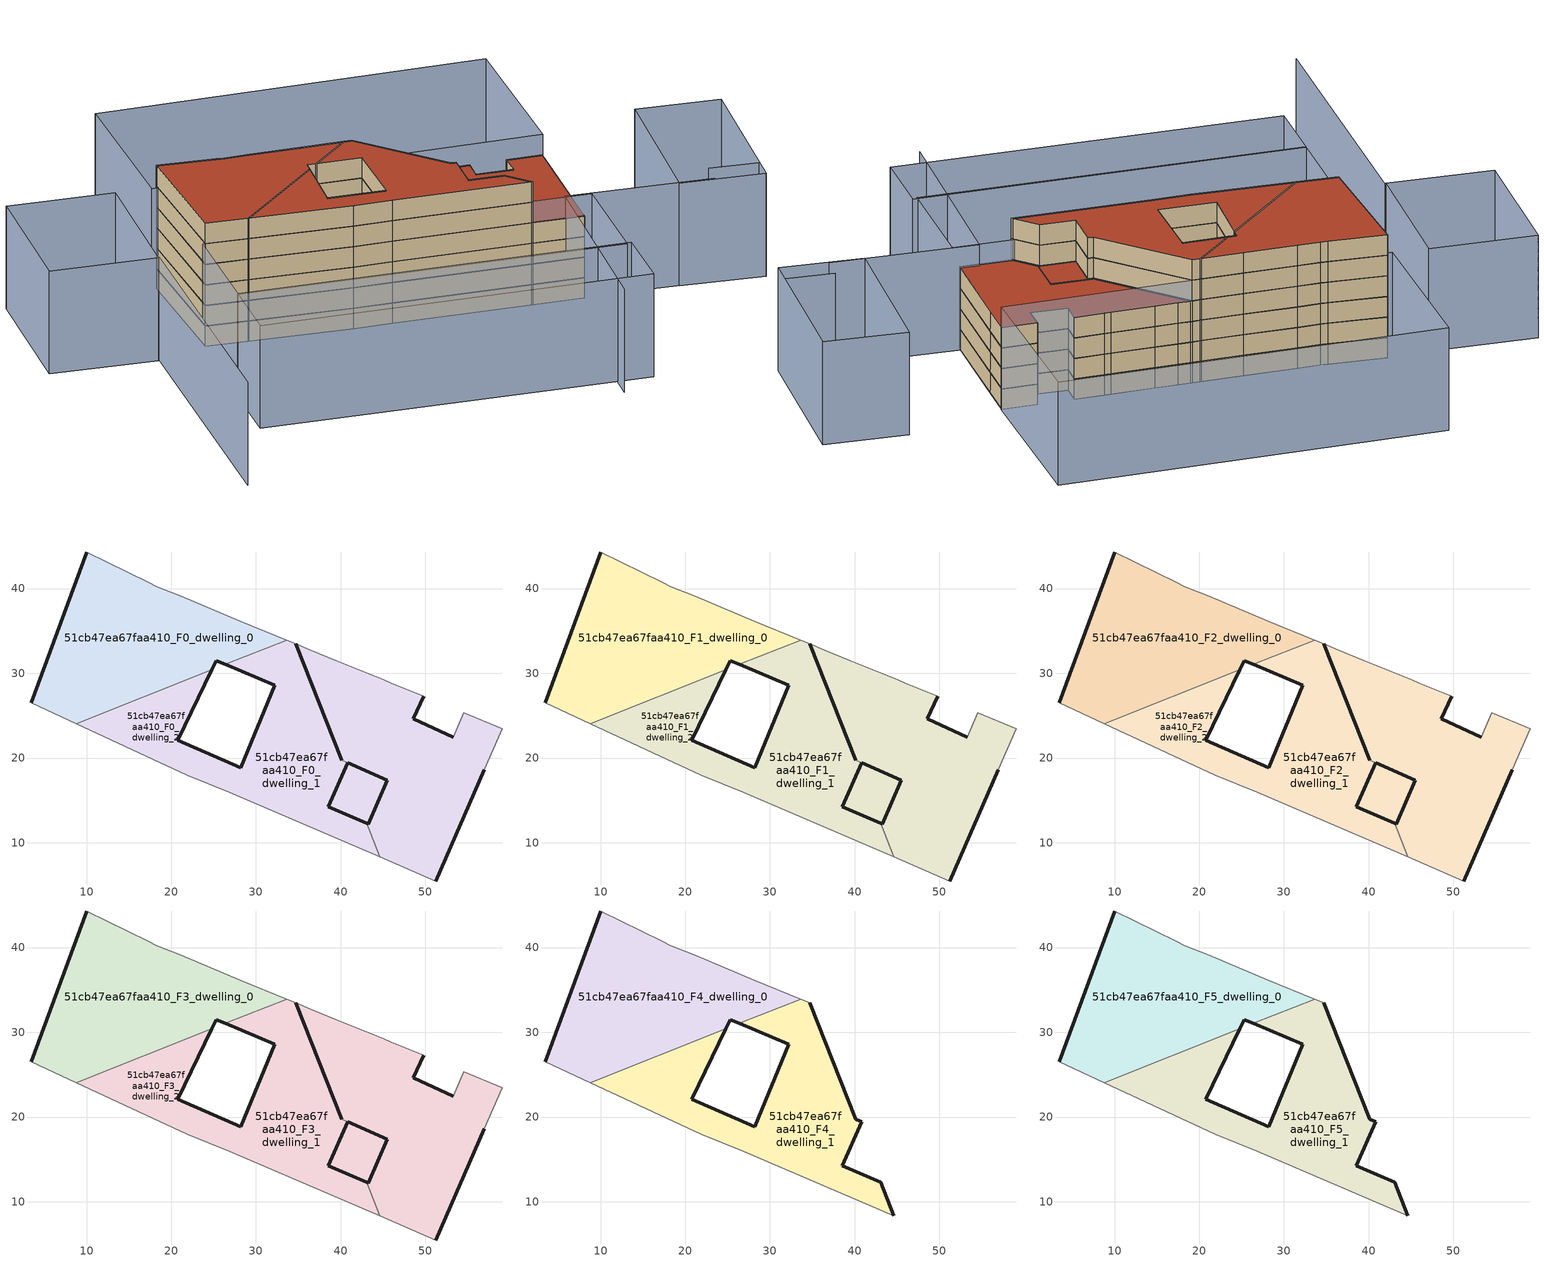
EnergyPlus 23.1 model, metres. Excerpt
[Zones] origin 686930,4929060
51cb47ea67faa410_F0_dwelling_0
 floor ground (EU_floor_Construction): 33.63,33.9 28.13,36.15 21.16,39.1 18.27,40.23 17.27,40.73 10.04,44.32 3.47,26.53 8.76,24.08 24.76,30.39 25.29,31.51 26.4,31.04 z0
 wall outside (EU_wall_Construction): 26.4,31.04 25.29,31.51 24.76,30.39 / 3.47,26.53 10.04,44.32 z0:3
 wall adiabatic (EU_wall_Construction): 10.04,44.32 17.27,40.73 18.27,40.23 21.16,39.1 28.13,36.15 33.63,33.9 / 8.76,24.08 3.47,26.53 z0:3
 wall to 51cb47ea67faa410_F0_dwelling_1 (EU_wall_Construction): 33.63,33.9 26.4,31.04 / 24.76,30.39 8.76,24.08 z0:3
51cb47ea67faa410_F0_dwelling_1
 floor ground (EU_floor_Construction): 44.62,8.32 43.05,12.3 38.53,14.28 40.81,19.45 40.11,19.75 40.1,19.76 34.69,33.46 33.63,33.9 26.4,31.04 32.23,28.58 28.2,18.85 20.79,22.1 24.76,30.39 8.76,24.08 21.9,17.99 26.83,15.98 z0; 40.11,19.75 34.69,33.46 40.1,19.76 z0; 51.21,5.49 56.95,18.63 59.07,23.46 54.5,25.36 53.31,22.48 48.59,24.62 49.78,27.29 45.96,28.85 45.06,29.22 39.5,31.49 36.44,32.75 34.69,33.46 40.11,19.75 40.81,19.45 45.52,17.4 43.27,12.21 43.05,12.3 44.62,8.32 z0; 43.27,12.21 45.52,17.4 40.81,19.45 38.53,14.28 43.05,12.3 z0
 wall outside (EU_wall_Construction): 24.76,30.39 20.79,22.1 28.2,18.85 32.23,28.58 26.4,31.04 / 34.69,33.46 40.11,19.75 / 40.81,19.45 38.53,14.28 43.05,12.3 z0:3
 wall adiabatic (EU_wall_Construction): 44.62,8.32 26.83,15.98 21.9,17.99 8.76,24.08 / 33.63,33.9 34.69,33.46 z0:3
 wall to 51cb47ea67faa410_F0_dwelling_2 (EU_wall_Construction): 43.05,12.3 44.62,8.32 / 40.11,19.75 40.81,19.45 z0:3
51cb47ea67faa410_F0_dwelling_2
 floor ground (EU_floor_Construction): 44.62,8.32 43.05,12.3 38.53,14.28 40.81,19.45 40.11,19.75 40.1,19.76 34.69,33.46 33.63,33.9 26.4,31.04 32.23,28.58 28.2,18.85 20.79,22.1 24.76,30.39 8.76,24.08 21.9,17.99 26.83,15.98 z0; 40.11,19.75 34.69,33.46 40.1,19.76 z0; 51.21,5.49 56.95,18.63 59.07,23.46 54.5,25.36 53.31,22.48 48.59,24.62 49.78,27.29 45.96,28.85 45.06,29.22 39.5,31.49 36.44,32.75 34.69,33.46 40.11,19.75 40.81,19.45 45.52,17.4 43.27,12.21 43.05,12.3 44.62,8.32 z0; 43.27,12.21 45.52,17.4 40.81,19.45 38.53,14.28 43.05,12.3 z0
 wall outside (EU_wall_Construction): 49.78,27.29 48.59,24.62 53.31,22.48 / 56.95,18.63 51.21,5.49 / 43.05,12.3 43.27,12.21 45.52,17.4 40.81,19.45 / 40.11,19.75 40.1,19.76 34.69,33.46 z0:3
 wall adiabatic (EU_wall_Construction): 53.31,22.48 54.5,25.36 59.07,23.46 56.95,18.63 / 51.21,5.49 44.62,8.32 / 34.69,33.46 36.44,32.75 39.5,31.49 45.06,29.22 45.96,28.85 49.78,27.29 z0:3
51cb47ea67faa410_F1_dwelling_0
 floor to 51cb47ea67faa410_F0_dwelling_0 (EU_floor_Construction): 33.63,33.9 28.13,36.15 21.16,39.1 18.27,40.23 17.27,40.73 10.04,44.32 3.47,26.53 8.76,24.08 24.76,30.39 25.29,31.51 26.4,31.04 z3
 wall outside (EU_wall_Construction): 26.4,31.04 25.29,31.51 24.76,30.39 / 3.47,26.53 10.04,44.32 z3:6
 wall adiabatic (EU_wall_Construction): 10.04,44.32 17.27,40.73 18.27,40.23 21.16,39.1 28.13,36.15 33.63,33.9 / 8.76,24.08 3.47,26.53 z3:6
 wall to 51cb47ea67faa410_F1_dwelling_1 (EU_wall_Construction): 33.63,33.9 26.4,31.04 / 24.76,30.39 8.76,24.08 z3:6
51cb47ea67faa410_F1_dwelling_1
 floor outside (EU_floor_Construction): 43.27,12.21 45.52,17.4 40.81,19.45 38.53,14.28 43.05,12.3 z3; 44.62,8.32 43.05,12.3 38.53,14.28 40.81,19.45 40.11,19.75 40.1,19.76 34.69,33.46 33.63,33.9 26.4,31.04 32.23,28.58 28.2,18.85 20.79,22.1 24.76,30.39 8.76,24.08 21.9,17.99 26.83,15.98 z3; 51.21,5.49 56.95,18.63 59.07,23.46 54.5,25.36 53.31,22.48 48.59,24.62 49.78,27.29 45.96,28.85 45.06,29.22 39.5,31.49 36.44,32.75 34.69,33.46 40.11,19.75 40.81,19.45 45.52,17.4 43.27,12.21 43.05,12.3 44.62,8.32 z3; 40.11,19.75 34.69,33.46 40.1,19.76 z3
 wall outside (EU_wall_Construction): 24.76,30.39 20.79,22.1 28.2,18.85 32.23,28.58 26.4,31.04 / 34.69,33.46 40.11,19.75 / 40.81,19.45 38.53,14.28 43.05,12.3 z3:6
 wall adiabatic (EU_wall_Construction): 44.62,8.32 26.83,15.98 21.9,17.99 8.76,24.08 / 33.63,33.9 34.69,33.46 z3:6
 wall to 51cb47ea67faa410_F1_dwelling_2 (EU_wall_Construction): 43.05,12.3 44.62,8.32 / 40.11,19.75 40.81,19.45 z3:6
51cb47ea67faa410_F1_dwelling_2
 floor to 51cb47ea67faa410_F0_dwelling_2 (EU_floor_Construction): 44.62,8.32 43.05,12.3 38.53,14.28 40.81,19.45 40.11,19.75 40.1,19.76 34.69,33.46 33.63,33.9 26.4,31.04 32.23,28.58 28.2,18.85 20.79,22.1 24.76,30.39 8.76,24.08 21.9,17.99 26.83,15.98 z3; 40.11,19.75 34.69,33.46 40.1,19.76 z3; 51.21,5.49 56.95,18.63 59.07,23.46 54.5,25.36 53.31,22.48 48.59,24.62 49.78,27.29 45.96,28.85 45.06,29.22 39.5,31.49 36.44,32.75 34.69,33.46 40.11,19.75 40.81,19.45 45.52,17.4 43.27,12.21 43.05,12.3 44.62,8.32 z3; 43.27,12.21 45.52,17.4 40.81,19.45 38.53,14.28 43.05,12.3 z3
 wall outside (EU_wall_Construction): 49.78,27.29 48.59,24.62 53.31,22.48 / 56.95,18.63 51.21,5.49 / 43.05,12.3 43.27,12.21 45.52,17.4 40.81,19.45 / 40.11,19.75 40.1,19.76 34.69,33.46 z3:6
 wall adiabatic (EU_wall_Construction): 53.31,22.48 54.5,25.36 59.07,23.46 56.95,18.63 / 51.21,5.49 44.62,8.32 / 34.69,33.46 36.44,32.75 39.5,31.49 45.06,29.22 45.96,28.85 49.78,27.29 z3:6
51cb47ea67faa410_F2_dwelling_0
 floor to 51cb47ea67faa410_F1_dwelling_0 (EU_floor_Construction): 33.63,33.9 28.13,36.15 21.16,39.1 18.27,40.23 17.27,40.73 10.04,44.32 3.47,26.53 8.76,24.08 24.76,30.39 25.29,31.51 26.4,31.04 z6
 wall outside (EU_wall_Construction): 26.4,31.04 25.29,31.51 24.76,30.39 / 3.47,26.53 10.04,44.32 z6:9
 wall adiabatic (EU_wall_Construction): 10.04,44.32 17.27,40.73 18.27,40.23 21.16,39.1 28.13,36.15 33.63,33.9 / 8.76,24.08 3.47,26.53 z6:9
 wall to 51cb47ea67faa410_F2_dwelling_1 (EU_wall_Construction): 33.63,33.9 26.4,31.04 / 24.76,30.39 8.76,24.08 z6:9
51cb47ea67faa410_F2_dwelling_1
 floor outside (EU_floor_Construction): 43.27,12.21 45.52,17.4 40.81,19.45 38.53,14.28 43.05,12.3 z6; 44.62,8.32 43.05,12.3 38.53,14.28 40.81,19.45 40.11,19.75 40.1,19.76 34.69,33.46 33.63,33.9 26.4,31.04 32.23,28.58 28.2,18.85 20.79,22.1 24.76,30.39 8.76,24.08 21.9,17.99 26.83,15.98 z6; 51.21,5.49 56.95,18.63 59.07,23.46 54.5,25.36 53.31,22.48 48.59,24.62 49.78,27.29 45.96,28.85 45.06,29.22 39.5,31.49 36.44,32.75 34.69,33.46 40.11,19.75 40.81,19.45 45.52,17.4 43.27,12.21 43.05,12.3 44.62,8.32 z6; 40.11,19.75 34.69,33.46 40.1,19.76 z6
 wall outside (EU_wall_Construction): 24.76,30.39 20.79,22.1 28.2,18.85 32.23,28.58 26.4,31.04 / 34.69,33.46 40.11,19.75 / 40.81,19.45 38.53,14.28 43.05,12.3 z6:9
 wall adiabatic (EU_wall_Construction): 44.62,8.32 26.83,15.98 21.9,17.99 8.76,24.08 / 33.63,33.9 34.69,33.46 z6:9
 wall to 51cb47ea67faa410_F2_dwelling_2 (EU_wall_Construction): 43.05,12.3 44.62,8.32 / 40.11,19.75 40.81,19.45 z6:9
51cb47ea67faa410_F2_dwelling_2
 floor to 51cb47ea67faa410_F1_dwelling_2 (EU_floor_Construction): 44.62,8.32 43.05,12.3 38.53,14.28 40.81,19.45 40.11,19.75 40.1,19.76 34.69,33.46 33.63,33.9 26.4,31.04 32.23,28.58 28.2,18.85 20.79,22.1 24.76,30.39 8.76,24.08 21.9,17.99 26.83,15.98 z6; 40.11,19.75 34.69,33.46 40.1,19.76 z6; 51.21,5.49 56.95,18.63 59.07,23.46 54.5,25.36 53.31,22.48 48.59,24.62 49.78,27.29 45.96,28.85 45.06,29.22 39.5,31.49 36.44,32.75 34.69,33.46 40.11,19.75 40.81,19.45 45.52,17.4 43.27,12.21 43.05,12.3 44.62,8.32 z6; 43.27,12.21 45.52,17.4 40.81,19.45 38.53,14.28 43.05,12.3 z6
 wall outside (EU_wall_Construction): 49.78,27.29 48.59,24.62 53.31,22.48 / 56.95,18.63 51.21,5.49 / 43.05,12.3 43.27,12.21 45.52,17.4 40.81,19.45 / 40.11,19.75 40.1,19.76 34.69,33.46 z6:9
 wall adiabatic (EU_wall_Construction): 53.31,22.48 54.5,25.36 59.07,23.46 56.95,18.63 / 51.21,5.49 44.62,8.32 / 34.69,33.46 36.44,32.75 39.5,31.49 45.06,29.22 45.96,28.85 49.78,27.29 z6:9
51cb47ea67faa410_F3_dwelling_0
 floor to 51cb47ea67faa410_F2_dwelling_0 (EU_floor_Construction): 33.63,33.9 28.13,36.15 21.16,39.1 18.27,40.23 17.27,40.73 10.04,44.32 3.47,26.53 8.76,24.08 24.76,30.39 25.29,31.51 26.4,31.04 z9
 wall outside (EU_wall_Construction): 26.4,31.04 25.29,31.51 24.76,30.39 / 3.47,26.53 10.04,44.32 z9:12
 wall adiabatic (EU_wall_Construction): 10.04,44.32 17.27,40.73 18.27,40.23 21.16,39.1 28.13,36.15 33.63,33.9 / 8.76,24.08 3.47,26.53 z9:12
 wall to 51cb47ea67faa410_F3_dwelling_1 (EU_wall_Construction): 33.63,33.9 26.4,31.04 / 24.76,30.39 8.76,24.08 z9:12
51cb47ea67faa410_F3_dwelling_1
 floor outside (EU_floor_Construction): 43.27,12.21 45.52,17.4 40.81,19.45 38.53,14.28 43.05,12.3 z9; 44.62,8.32 43.05,12.3 38.53,14.28 40.81,19.45 40.11,19.75 40.1,19.76 34.69,33.46 33.63,33.9 26.4,31.04 32.23,28.58 28.2,18.85 20.79,22.1 24.76,30.39 8.76,24.08 21.9,17.99 26.83,15.98 z9; 51.21,5.49 56.95,18.63 59.07,23.46 54.5,25.36 53.31,22.48 48.59,24.62 49.78,27.29 45.96,28.85 45.06,29.22 39.5,31.49 36.44,32.75 34.69,33.46 40.11,19.75 40.81,19.45 45.52,17.4 43.27,12.21 43.05,12.3 44.62,8.32 z9; 40.11,19.75 34.69,33.46 40.1,19.76 z9
 wall outside (EU_wall_Construction): 24.76,30.39 20.79,22.1 28.2,18.85 32.23,28.58 26.4,31.04 / 34.69,33.46 40.11,19.75 / 40.81,19.45 38.53,14.28 43.05,12.3 z9:12
 wall adiabatic (EU_wall_Construction): 44.62,8.32 26.83,15.98 21.9,17.99 8.76,24.08 / 33.63,33.9 34.69,33.46 z9:12
 wall to 51cb47ea67faa410_F3_dwelling_2 (EU_wall_Construction): 43.05,12.3 44.62,8.32 / 40.11,19.75 40.81,19.45 z9:12
 roof outside (EU_floor_Construction): 54.5,25.36 59.07,23.46 56.95,18.63 51.21,5.49 44.62,8.32 43.05,12.3 43.27,12.21 45.52,17.4 40.81,19.45 40.11,19.75 34.69,33.46 36.44,32.75 39.5,31.49 45.06,29.22 45.96,28.85 49.78,27.29 48.59,24.62 53.31,22.48 z12; 45.52,17.4 43.27,12.21 43.05,12.3 38.53,14.28 40.81,19.45 z12
51cb47ea67faa410_F3_dwelling_2
 floor to 51cb47ea67faa410_F2_dwelling_2 (EU_floor_Construction): 44.62,8.32 43.05,12.3 38.53,14.28 40.81,19.45 40.11,19.75 40.1,19.76 34.69,33.46 33.63,33.9 26.4,31.04 32.23,28.58 28.2,18.85 20.79,22.1 24.76,30.39 8.76,24.08 21.9,17.99 26.83,15.98 z9; 40.11,19.75 34.69,33.46 40.1,19.76 z9; 51.21,5.49 56.95,18.63 59.07,23.46 54.5,25.36 53.31,22.48 48.59,24.62 49.78,27.29 45.96,28.85 45.06,29.22 39.5,31.49 36.44,32.75 34.69,33.46 40.11,19.75 40.81,19.45 45.52,17.4 43.27,12.21 43.05,12.3 44.62,8.32 z9; 43.27,12.21 45.52,17.4 40.81,19.45 38.53,14.28 43.05,12.3 z9
 wall outside (EU_wall_Construction): 49.78,27.29 48.59,24.62 53.31,22.48 / 56.95,18.63 51.21,5.49 / 43.05,12.3 43.27,12.21 45.52,17.4 40.81,19.45 / 40.11,19.75 40.1,19.76 34.69,33.46 z9:12
 wall adiabatic (EU_wall_Construction): 53.31,22.48 54.5,25.36 59.07,23.46 56.95,18.63 / 51.21,5.49 44.62,8.32 / 34.69,33.46 36.44,32.75 39.5,31.49 45.06,29.22 45.96,28.85 49.78,27.29 z9:12
 roof outside (EU_roof_Construction): 34.69,33.46 40.11,19.75 40.1,19.76 z12; 54.5,25.36 59.07,23.46 56.95,18.63 51.21,5.49 44.62,8.32 43.05,12.3 43.27,12.21 45.52,17.4 40.81,19.45 40.11,19.75 34.69,33.46 36.44,32.75 39.5,31.49 45.06,29.22 45.96,28.85 49.78,27.29 48.59,24.62 53.31,22.48 z12; 34.69,33.46 40.1,19.76 40.11,19.75 40.81,19.45 38.53,14.28 43.05,12.3 44.62,8.32 26.83,15.98 21.9,17.99 8.76,24.08 24.76,30.39 20.79,22.1 28.2,18.85 32.23,28.58 26.4,31.04 33.63,33.9 z12; 45.52,17.4 43.27,12.21 43.05,12.3 38.53,14.28 40.81,19.45 z12
51cb47ea67faa410_F4_dwelling_0
 floor to 51cb47ea67faa410_F3_dwelling_0 (EU_floor_Construction): 33.63,33.9 28.13,36.15 21.16,39.1 18.27,40.23 17.27,40.73 10.04,44.32 3.47,26.53 8.76,24.08 24.76,30.39 25.29,31.51 26.4,31.04 z12
 wall outside (EU_wall_Construction): 26.4,31.04 25.29,31.51 24.76,30.39 / 3.47,26.53 10.04,44.32 z12:15
 wall adiabatic (EU_wall_Construction): 10.04,44.32 17.27,40.73 18.27,40.23 21.16,39.1 28.13,36.15 33.63,33.9 / 8.76,24.08 3.47,26.53 z12:15
 wall to 51cb47ea67faa410_F4_dwelling_1 (EU_wall_Construction): 33.63,33.9 26.4,31.04 / 24.76,30.39 8.76,24.08 z12:15
51cb47ea67faa410_F4_dwelling_1
 floor to 51cb47ea67faa410_F3_dwelling_1 (EU_floor_Construction): 44.62,8.32 43.05,12.3 38.53,14.28 40.81,19.45 40.11,19.75 40.1,19.76 34.69,33.46 33.63,33.9 26.4,31.04 32.23,28.58 28.2,18.85 20.79,22.1 24.76,30.39 8.76,24.08 21.9,17.99 26.83,15.98 z12; 40.11,19.75 34.69,33.46 40.1,19.76 z12
 wall outside (EU_wall_Construction): 24.76,30.39 20.79,22.1 28.2,18.85 32.23,28.58 26.4,31.04 / 34.69,33.46 40.11,19.75 40.81,19.45 38.53,14.28 43.05,12.3 44.62,8.32 z12:15
 wall adiabatic (EU_wall_Construction): 44.62,8.32 26.83,15.98 21.9,17.99 8.76,24.08 / 33.63,33.9 34.69,33.46 z12:15
51cb47ea67faa410_F5_dwelling_0
 floor to 51cb47ea67faa410_F4_dwelling_0 (EU_floor_Construction): 33.63,33.9 28.13,36.15 21.16,39.1 18.27,40.23 17.27,40.73 10.04,44.32 3.47,26.53 8.76,24.08 24.76,30.39 25.29,31.51 26.4,31.04 z15
 wall outside (EU_wall_Construction): 26.4,31.04 25.29,31.51 24.76,30.39 / 3.47,26.53 10.04,44.32 z15:18
 wall adiabatic (EU_wall_Construction): 10.04,44.32 17.27,40.73 18.27,40.23 21.16,39.1 28.13,36.15 33.63,33.9 / 8.76,24.08 3.47,26.53 z15:18
 wall to 51cb47ea67faa410_F5_dwelling_1 (EU_wall_Construction): 33.63,33.9 26.4,31.04 / 24.76,30.39 8.76,24.08 z15:18
 roof outside (EU_roof_Construction): 28.13,36.15 33.63,33.9 26.4,31.04 25.29,31.51 24.76,30.39 8.76,24.08 3.47,26.53 10.04,44.32 17.27,40.73 18.27,40.23 21.16,39.1 z18
51cb47ea67faa410_F5_dwelling_1
 floor to 51cb47ea67faa410_F4_dwelling_1 (EU_floor_Construction): 44.62,8.32 43.05,12.3 38.53,14.28 40.81,19.45 40.11,19.75 34.69,33.46 33.63,33.9 26.4,31.04 32.23,28.58 28.2,18.85 20.79,22.1 24.76,30.39 8.76,24.08 21.9,17.99 26.83,15.98 z15
 wall outside (EU_wall_Construction): 24.76,30.39 20.79,22.1 28.2,18.85 32.23,28.58 26.4,31.04 / 34.69,33.46 40.11,19.75 40.81,19.45 38.53,14.28 43.05,12.3 44.62,8.32 z15:18
 wall adiabatic (EU_wall_Construction): 44.62,8.32 26.83,15.98 21.9,17.99 8.76,24.08 / 33.63,33.9 34.69,33.46 z15:18
 roof outside (EU_roof_Construction): 34.69,33.46 40.11,19.75 40.81,19.45 38.53,14.28 43.05,12.3 44.62,8.32 26.83,15.98 21.9,17.99 8.76,24.08 24.76,30.39 20.79,22.1 28.2,18.85 32.23,28.58 26.4,31.04 33.63,33.9 z18
shading: 69.11,1.34 75.18,-1.69 / 36.6,-19.79 49,7.04 / 49,7.04 67.65,-1.58 / -3.82,27.31 -19.71,-9.42 / -3.2,12.11 46.63,-9.34 / 46.63,-9.34 42.6,-18.7 / 42.6,-18.7 -7.22,2.75 / -7.22,2.75 -3.2,12.11 / 45.91,-9.39 -3.26,11.96 / -3.26,11.96 3.13,26.68 / 3.13,26.68 52.3,5.33 / 52.3,5.33 45.91,-9.39 / 63.19,0.35 73.37,21.42 / 73.37,21.42 83.99,16.29 / 83.99,16.29 73.8,-4.78 / 73.8,-4.78 63.19,0.35 / -17.63,33.49 -9.07,52.38 / -9.07,52.38 4.57,46.19 / 4.57,46.19 -4,27.31 / -4,27.31 -17.63,33.49 / 18.24,66.42 68.35,45.85 / 68.35,45.85 59.14,23.42 / 59.14,23.42 9.03,43.98 / 9.03,43.98 18.24,66.42 z0:15
[Building]
EU S2 Campaign: North Axis=0; Terrain=City; Solar Distribution=FullExterior
[Site:Location]
Bologna: Latitude=44.5; Longitude=11.25; Time Zone=1; Elevation=37
[SizingPeriod:WeatherFileDays]
AnnualSizingPeriod: Begin Month=1; Begin Day of Month=1; End Month=12; End Day of Month=31; Day of Week for Start Day=Monday; Use Weather File Daylight Saving Period=No; Use Weather File Rain and Snow Indicators=No
[MATERIAL]
EU_InternalMass_Material: Roughness=MediumRough; Thickness=0.1; Conductivity=1; Density=1800; Specific Heat=900; Thermal Absorptance=0.9; Solar Absorptance=0.7; Visible Absorptance=0.7
[MATERIAL:NOMASS] Roughness=MediumRough; Thermal Absorptance=0.9; Solar Absorptance=0.7; Visible Absorptance=0.7
Name | Thermal Resistance
EU_wall_NoMass | 0.905828
EU_roof_NoMass | 0.37593
EU_floor_NoMass | 0.67114
[CONSTRUCTION]
EU_wall_Construction: EU_wall_NoMass
EU_roof_Construction: EU_roof_NoMass
EU_floor_Construction: EU_floor_NoMass
EU_InternalMass_Construction: EU_InternalMass_Material
[ZONE] Type=1; Multiplier=1; Ceiling Height=autocalculate; Floor Area=autocalculate; Part of Total Floor Area=Yes
Name | Volume
51cb47ea67faa410_F0_dwelling_0 | 883.96
51cb47ea67faa410_F1_dwelling_0; 51cb47ea67faa410_F2_dwelling_0; 51cb47ea67faa410_F3_dwelling_0; 51cb47ea67faa410_F4_dwelling_0; 51cb47ea67faa410_F5_dwelling_0 | 883.959
51cb47ea67faa410_F0_dwelling_1; 51cb47ea67faa410_F1_dwelling_1; 51cb47ea67faa410_F2_dwelling_1; 51cb47ea67faa410_F3_dwelling_1; 51cb47ea67faa410_F0_dwelling_2; 51cb47ea67faa410_F1_dwelling_2; 51cb47ea67faa410_F2_dwelling_2; 51cb47ea67faa410_F3_dwelling_2 | 1855.4
51cb47ea67faa410_F4_dwelling_1; 51cb47ea67faa410_F5_dwelling_1 | 884.862
[INTERNALMASS] Construction=EU_InternalMass_Construction
Name | Zone or ZoneList | Surface Area
51cb47ea67faa410_F0_dwelling_0_EU_InternalMass | 51cb47ea67faa410_F0_dwelling_0 | 294.653
51cb47ea67faa410_F0_dwelling_1_EU_InternalMass | 51cb47ea67faa410_F0_dwelling_1 | 294.956
51cb47ea67faa410_F0_dwelling_2_EU_InternalMass | 51cb47ea67faa410_F0_dwelling_2 | 294.369
51cb47ea67faa410_F1_dwelling_0_EU_InternalMass | 51cb47ea67faa410_F1_dwelling_0 | 294.653
51cb47ea67faa410_F1_dwelling_1_EU_InternalMass | 51cb47ea67faa410_F1_dwelling_1 | 294.956
51cb47ea67faa410_F1_dwelling_2_EU_InternalMass | 51cb47ea67faa410_F1_dwelling_2 | 294.369
51cb47ea67faa410_F2_dwelling_0_EU_InternalMass | 51cb47ea67faa410_F2_dwelling_0 | 294.653
51cb47ea67faa410_F2_dwelling_1_EU_InternalMass | 51cb47ea67faa410_F2_dwelling_1 | 294.956
51cb47ea67faa410_F2_dwelling_2_EU_InternalMass | 51cb47ea67faa410_F2_dwelling_2 | 294.369
51cb47ea67faa410_F3_dwelling_0_EU_InternalMass | 51cb47ea67faa410_F3_dwelling_0 | 294.653
51cb47ea67faa410_F3_dwelling_1_EU_InternalMass | 51cb47ea67faa410_F3_dwelling_1 | 294.956
51cb47ea67faa410_F3_dwelling_2_EU_InternalMass | 51cb47ea67faa410_F3_dwelling_2 | 294.369
51cb47ea67faa410_F4_dwelling_0_EU_InternalMass | 51cb47ea67faa410_F4_dwelling_0 | 442.004
51cb47ea67faa410_F4_dwelling_1_EU_InternalMass | 51cb47ea67faa410_F4_dwelling_1 | 441.975
51cb47ea67faa410_F5_dwelling_0_EU_InternalMass | 51cb47ea67faa410_F5_dwelling_0 | 442.004
51cb47ea67faa410_F5_dwelling_1_EU_InternalMass | 51cb47ea67faa410_F5_dwelling_1 | 441.975
[OTHEREQUIPMENT] Fuel Type=Electricity; Design Level Calculation Method=Watts/Area; Power per Zone Floor Area=1; Fraction Latent=0; Fraction Radiant=0; Fraction Lost=0; Carbon Dioxide Generation Rate=0; EndUse Subcategory=EU_Step8_InternalGains
Name | Zone or ZoneList or Space or SpaceList | Schedule
EU_Step8_InternalGain_51cb47ea67faa410_F0_dwelling_0_f000 | 51cb47ea67faa410_F0_dwelling_0 | EU_Step8_GainSchedule_51cb47ea67faa410_F0_dwelling_0_f000
EU_Step8_InternalGain_51cb47ea67faa410_F0_dwelling_1_f000 | 51cb47ea67faa410_F0_dwelling_1 | EU_Step8_GainSchedule_51cb47ea67faa410_F0_dwelling_1_f000
EU_Step8_InternalGain_51cb47ea67faa410_F0_dwelling_2_f000 | 51cb47ea67faa410_F0_dwelling_2 | EU_Step8_GainSchedule_51cb47ea67faa410_F0_dwelling_2_f000
EU_Step8_InternalGain_51cb47ea67faa410_F1_dwelling_0_f000 | 51cb47ea67faa410_F1_dwelling_0 | EU_Step8_GainSchedule_51cb47ea67faa410_F1_dwelling_0_f000
EU_Step8_InternalGain_51cb47ea67faa410_F1_dwelling_1_f000 | 51cb47ea67faa410_F1_dwelling_1 | EU_Step8_GainSchedule_51cb47ea67faa410_F1_dwelling_1_f000
EU_Step8_InternalGain_51cb47ea67faa410_F1_dwelling_2_f000 | 51cb47ea67faa410_F1_dwelling_2 | EU_Step8_GainSchedule_51cb47ea67faa410_F1_dwelling_2_f000
EU_Step8_InternalGain_51cb47ea67faa410_F2_dwelling_0_f000 | 51cb47ea67faa410_F2_dwelling_0 | EU_Step8_GainSchedule_51cb47ea67faa410_F2_dwelling_0_f000
EU_Step8_InternalGain_51cb47ea67faa410_F2_dwelling_1_f000 | 51cb47ea67faa410_F2_dwelling_1 | EU_Step8_GainSchedule_51cb47ea67faa410_F2_dwelling_1_f000
EU_Step8_InternalGain_51cb47ea67faa410_F2_dwelling_2_f000 | 51cb47ea67faa410_F2_dwelling_2 | EU_Step8_GainSchedule_51cb47ea67faa410_F2_dwelling_2_f000
EU_Step8_InternalGain_51cb47ea67faa410_F3_dwelling_0_f000 | 51cb47ea67faa410_F3_dwelling_0 | EU_Step8_GainSchedule_51cb47ea67faa410_F3_dwelling_0_f000
EU_Step8_InternalGain_51cb47ea67faa410_F3_dwelling_1_f000 | 51cb47ea67faa410_F3_dwelling_1 | EU_Step8_GainSchedule_51cb47ea67faa410_F3_dwelling_1_f000
EU_Step8_InternalGain_51cb47ea67faa410_F3_dwelling_2_f000 | 51cb47ea67faa410_F3_dwelling_2 | EU_Step8_GainSchedule_51cb47ea67faa410_F3_dwelling_2_f000
EU_Step8_InternalGain_51cb47ea67faa410_F4_dwelling_0_f000 | 51cb47ea67faa410_F4_dwelling_0 | EU_Step8_GainSchedule_51cb47ea67faa410_F4_dwelling_0_f000
EU_Step8_InternalGain_51cb47ea67faa410_F4_dwelling_1_f000 | 51cb47ea67faa410_F4_dwelling_1 | EU_Step8_GainSchedule_51cb47ea67faa410_F4_dwelling_1_f000
EU_Step8_InternalGain_51cb47ea67faa410_F5_dwelling_0_f000 | 51cb47ea67faa410_F5_dwelling_0 | EU_Step8_GainSchedule_51cb47ea67faa410_F5_dwelling_0_f000
EU_Step8_InternalGain_51cb47ea67faa410_F5_dwelling_1_f000 | 51cb47ea67faa410_F5_dwelling_1 | EU_Step8_GainSchedule_51cb47ea67faa410_F5_dwelling_1_f000
[ZONEVENTILATION:DESIGNFLOWRATE] Schedule=EU_AlwaysOn; Design Flow Rate Calculation Method=AirChanges/Hour; Air Changes per Hour=0.73129; Ventilation Type=Natural; Fan Pressure Rise=0; Fan Total Efficiency=1; Constant Term Coefficient=1; Temperature Term Coefficient=0; Velocity Term Coefficient=0; Velocity Squared Term Coefficient=0; Minimum Indoor Temperature=-100; Maximum Indoor Temperature=100; Delta Temperature=-100; Minimum Outdoor Temperature=-100; Maximum Outdoor Temperature=100; Maximum Wind Speed=40
Name | Zone or ZoneList or Space or SpaceList
EU_ConstantAir_51cb47ea67faa410_F0_dwelling_0 | 51cb47ea67faa410_F0_dwelling_0
EU_ConstantAir_51cb47ea67faa410_F0_dwelling_1 | 51cb47ea67faa410_F0_dwelling_1
EU_ConstantAir_51cb47ea67faa410_F0_dwelling_2 | 51cb47ea67faa410_F0_dwelling_2
EU_ConstantAir_51cb47ea67faa410_F1_dwelling_0 | 51cb47ea67faa410_F1_dwelling_0
EU_ConstantAir_51cb47ea67faa410_F1_dwelling_1 | 51cb47ea67faa410_F1_dwelling_1
EU_ConstantAir_51cb47ea67faa410_F1_dwelling_2 | 51cb47ea67faa410_F1_dwelling_2
EU_ConstantAir_51cb47ea67faa410_F2_dwelling_0 | 51cb47ea67faa410_F2_dwelling_0
EU_ConstantAir_51cb47ea67faa410_F2_dwelling_1 | 51cb47ea67faa410_F2_dwelling_1
EU_ConstantAir_51cb47ea67faa410_F2_dwelling_2 | 51cb47ea67faa410_F2_dwelling_2
EU_ConstantAir_51cb47ea67faa410_F3_dwelling_0 | 51cb47ea67faa410_F3_dwelling_0
EU_ConstantAir_51cb47ea67faa410_F3_dwelling_1 | 51cb47ea67faa410_F3_dwelling_1
EU_ConstantAir_51cb47ea67faa410_F3_dwelling_2 | 51cb47ea67faa410_F3_dwelling_2
EU_ConstantAir_51cb47ea67faa410_F4_dwelling_0 | 51cb47ea67faa410_F4_dwelling_0
EU_ConstantAir_51cb47ea67faa410_F4_dwelling_1 | 51cb47ea67faa410_F4_dwelling_1
EU_ConstantAir_51cb47ea67faa410_F5_dwelling_0 | 51cb47ea67faa410_F5_dwelling_0
EU_ConstantAir_51cb47ea67faa410_F5_dwelling_1 | 51cb47ea67faa410_F5_dwelling_1
[SIZING:ZONE] Zone Cooling Design Supply Air Temperature Input Method=SupplyAirTemperature; Zone Cooling Design Supply Air Temperature=13; Zone Heating Design Supply Air Temperature Input Method=SupplyAirTemperature; Zone Heating Design Supply Air Temperature=50; Zone Cooling Design Supply Air Humidity Ratio=0.008; Zone Heating Design Supply Air Humidity Ratio=0.008; Cooling Design Air Flow Method=DesignDay; Cooling Design Air Flow Rate=0; Cooling Minimum Air Flow per Zone Floor Area=0.000762; Cooling Minimum Air Flow=0; Cooling Minimum Air Flow Fraction=0.2; Heating Design Air Flow Method=DesignDay; Heating Design Air Flow Rate=0; Heating Maximum Air Flow per Zone Floor Area=0.002032; Heating Maximum Air Flow=0.141576; Heating Maximum Air Flow Fraction=0.3; Account for Dedicated Outdoor Air System=No; Dedicated Outdoor Air System Control Strategy=NeutralSupplyAir; Dedicated Outdoor Air Low Setpoint Temperature for Design=autosize; Dedicated Outdoor Air High Setpoint Temperature for Design=autosize; Zone Load Sizing Method=Sensible Load Only No Latent Load; Zone Latent Cooling Design Supply Air Humidity Ratio Input Method=HumidityRatioDifference; Zone Cooling Design Supply Air Humidity Ratio Difference=0.005; Zone Latent Heating Design Supply Air Humidity Ratio Input Method=HumidityRatioDifference; Zone Humidification Design Supply Air Humidity Ratio Difference=0.005
51cb47ea67faa410_F0_dwelling_0; 51cb47ea67faa410_F0_dwelling_1; 51cb47ea67faa410_F0_dwelling_2; 51cb47ea67faa410_F1_dwelling_0; 51cb47ea67faa410_F1_dwelling_1; 51cb47ea67faa410_F1_dwelling_2; 51cb47ea67faa410_F2_dwelling_0; 51cb47ea67faa410_F2_dwelling_1; 51cb47ea67faa410_F2_dwelling_2; 51cb47ea67faa410_F3_dwelling_0; 51cb47ea67faa410_F3_dwelling_1; 51cb47ea67faa410_F3_dwelling_2; 51cb47ea67faa410_F4_dwelling_0; 51cb47ea67faa410_F4_dwelling_1; 51cb47ea67faa410_F5_dwelling_0; 51cb47ea67faa410_F5_dwelling_1
[ThermostatSetpoint:DualSetpoint] Heating Setpoint Temperature Schedule=HVACTemplate-Always 20; Cooling Setpoint Temperature Schedule=HVACTemplate-Always 50
EU_HeatOnly_51cb47ea67faa410_F0_dwelling_0 Dual SP Control; EU_HeatOnly_51cb47ea67faa410_F0_dwelling_1 Dual SP Control; EU_HeatOnly_51cb47ea67faa410_F0_dwelling_2 Dual SP Control; EU_HeatOnly_51cb47ea67faa410_F1_dwelling_0 Dual SP Control; EU_HeatOnly_51cb47ea67faa410_F1_dwelling_1 Dual SP Control; EU_HeatOnly_51cb47ea67faa410_F1_dwelling_2 Dual SP Control; EU_HeatOnly_51cb47ea67faa410_F2_dwelling_0 Dual SP Control; EU_HeatOnly_51cb47ea67faa410_F2_dwelling_1 Dual SP Control; EU_HeatOnly_51cb47ea67faa410_F2_dwelling_2 Dual SP Control; EU_HeatOnly_51cb47ea67faa410_F3_dwelling_0 Dual SP Control; EU_HeatOnly_51cb47ea67faa410_F3_dwelling_1 Dual SP Control; EU_HeatOnly_51cb47ea67faa410_F3_dwelling_2 Dual SP Control; EU_HeatOnly_51cb47ea67faa410_F4_dwelling_0 Dual SP Control; EU_HeatOnly_51cb47ea67faa410_F4_dwelling_1 Dual SP Control; EU_HeatOnly_51cb47ea67faa410_F5_dwelling_0 Dual SP Control; EU_HeatOnly_51cb47ea67faa410_F5_dwelling_1 Dual SP Control
[ZoneControl:Thermostat] Control Type Schedule=HVACTemplate-Always 4
Name | Zone or ZoneList | Control
51cb47ea67faa410_F0_dwelling_0 Thermostat | 51cb47ea67faa410_F0_dwelling_0 | EU_HeatOnly_51cb47ea67faa410_F0_dwelling_0 Dual SP Control
51cb47ea67faa410_F0_dwelling_1 Thermostat | 51cb47ea67faa410_F0_dwelling_1 | EU_HeatOnly_51cb47ea67faa410_F0_dwelling_1 Dual SP Control
51cb47ea67faa410_F0_dwelling_2 Thermostat | 51cb47ea67faa410_F0_dwelling_2 | EU_HeatOnly_51cb47ea67faa410_F0_dwelling_2 Dual SP Control
51cb47ea67faa410_F1_dwelling_0 Thermostat | 51cb47ea67faa410_F1_dwelling_0 | EU_HeatOnly_51cb47ea67faa410_F1_dwelling_0 Dual SP Control
51cb47ea67faa410_F1_dwelling_1 Thermostat | 51cb47ea67faa410_F1_dwelling_1 | EU_HeatOnly_51cb47ea67faa410_F1_dwelling_1 Dual SP Control
51cb47ea67faa410_F1_dwelling_2 Thermostat | 51cb47ea67faa410_F1_dwelling_2 | EU_HeatOnly_51cb47ea67faa410_F1_dwelling_2 Dual SP Control
51cb47ea67faa410_F2_dwelling_0 Thermostat | 51cb47ea67faa410_F2_dwelling_0 | EU_HeatOnly_51cb47ea67faa410_F2_dwelling_0 Dual SP Control
51cb47ea67faa410_F2_dwelling_1 Thermostat | 51cb47ea67faa410_F2_dwelling_1 | EU_HeatOnly_51cb47ea67faa410_F2_dwelling_1 Dual SP Control
51cb47ea67faa410_F2_dwelling_2 Thermostat | 51cb47ea67faa410_F2_dwelling_2 | EU_HeatOnly_51cb47ea67faa410_F2_dwelling_2 Dual SP Control
51cb47ea67faa410_F3_dwelling_0 Thermostat | 51cb47ea67faa410_F3_dwelling_0 | EU_HeatOnly_51cb47ea67faa410_F3_dwelling_0 Dual SP Control
51cb47ea67faa410_F3_dwelling_1 Thermostat | 51cb47ea67faa410_F3_dwelling_1 | EU_HeatOnly_51cb47ea67faa410_F3_dwelling_1 Dual SP Control
51cb47ea67faa410_F3_dwelling_2 Thermostat | 51cb47ea67faa410_F3_dwelling_2 | EU_HeatOnly_51cb47ea67faa410_F3_dwelling_2 Dual SP Control
51cb47ea67faa410_F4_dwelling_0 Thermostat | 51cb47ea67faa410_F4_dwelling_0 | EU_HeatOnly_51cb47ea67faa410_F4_dwelling_0 Dual SP Control
51cb47ea67faa410_F4_dwelling_1 Thermostat | 51cb47ea67faa410_F4_dwelling_1 | EU_HeatOnly_51cb47ea67faa410_F4_dwelling_1 Dual SP Control
51cb47ea67faa410_F5_dwelling_0 Thermostat | 51cb47ea67faa410_F5_dwelling_0 | EU_HeatOnly_51cb47ea67faa410_F5_dwelling_0 Dual SP Control
51cb47ea67faa410_F5_dwelling_1 Thermostat | 51cb47ea67faa410_F5_dwelling_1 | EU_HeatOnly_51cb47ea67faa410_F5_dwelling_1 Dual SP Control
[Zone equipment]
51cb47ea67faa410_F0_dwelling_0: 51cb47ea67faa410_F0_dwelling_0 Ideal Loads Air System
51cb47ea67faa410_F0_dwelling_1: 51cb47ea67faa410_F0_dwelling_1 Ideal Loads Air System
51cb47ea67faa410_F0_dwelling_2: 51cb47ea67faa410_F0_dwelling_2 Ideal Loads Air System
51cb47ea67faa410_F1_dwelling_0: 51cb47ea67faa410_F1_dwelling_0 Ideal Loads Air System
51cb47ea67faa410_F1_dwelling_1: 51cb47ea67faa410_F1_dwelling_1 Ideal Loads Air System
51cb47ea67faa410_F1_dwelling_2: 51cb47ea67faa410_F1_dwelling_2 Ideal Loads Air System
51cb47ea67faa410_F2_dwelling_0: 51cb47ea67faa410_F2_dwelling_0 Ideal Loads Air System
51cb47ea67faa410_F2_dwelling_1: 51cb47ea67faa410_F2_dwelling_1 Ideal Loads Air System
51cb47ea67faa410_F2_dwelling_2: 51cb47ea67faa410_F2_dwelling_2 Ideal Loads Air System
51cb47ea67faa410_F3_dwelling_0: 51cb47ea67faa410_F3_dwelling_0 Ideal Loads Air System
51cb47ea67faa410_F3_dwelling_1: 51cb47ea67faa410_F3_dwelling_1 Ideal Loads Air System
51cb47ea67faa410_F3_dwelling_2: 51cb47ea67faa410_F3_dwelling_2 Ideal Loads Air System
51cb47ea67faa410_F4_dwelling_0: 51cb47ea67faa410_F4_dwelling_0 Ideal Loads Air System
51cb47ea67faa410_F4_dwelling_1: 51cb47ea67faa410_F4_dwelling_1 Ideal Loads Air System
51cb47ea67faa410_F5_dwelling_0: 51cb47ea67faa410_F5_dwelling_0 Ideal Loads Air System
51cb47ea67faa410_F5_dwelling_1: 51cb47ea67faa410_F5_dwelling_1 Ideal Loads Air System
[ZoneHVAC:IdealLoadsAirSystem] Availability Schedule=EU_AlwaysOn; Maximum Heating Supply Air Temperature [C]=50; Minimum Cooling Supply Air Temperature [C]=13; Maximum Heating Supply Air Humidity Ratio [kg-H20/kg-air]=0.0156; Minimum Cooling Supply Air Humidity Ratio [kg-H20/kg-air]=0.0077; Heating Limit=NoLimit; Cooling Limit=NoLimit; Heating Availability Schedule=EU_AlwaysOn; Cooling Availability Schedule=EU_CoolingOff; Dehumidification Control Type=ConstantSensibleHeatRatio; Cooling Sensible Heat Ratio=0.7; Humidification Control Type=None; Demand Controlled Ventilation Type=None; Outdoor Air Economizer Type=NoEconomizer; Heat Recovery Type=None; Sensible Heat Recovery Effectiveness=0.7; Latent Heat Recovery Effectiveness=0.65
51cb47ea67faa410_F0_dwelling_0 Ideal Loads Air System; 51cb47ea67faa410_F0_dwelling_1 Ideal Loads Air System; 51cb47ea67faa410_F0_dwelling_2 Ideal Loads Air System; 51cb47ea67faa410_F1_dwelling_0 Ideal Loads Air System; 51cb47ea67faa410_F1_dwelling_1 Ideal Loads Air System; 51cb47ea67faa410_F1_dwelling_2 Ideal Loads Air System; 51cb47ea67faa410_F2_dwelling_0 Ideal Loads Air System; 51cb47ea67faa410_F2_dwelling_1 Ideal Loads Air System; 51cb47ea67faa410_F2_dwelling_2 Ideal Loads Air System; 51cb47ea67faa410_F3_dwelling_0 Ideal Loads Air System; 51cb47ea67faa410_F3_dwelling_1 Ideal Loads Air System; 51cb47ea67faa410_F3_dwelling_2 Ideal Loads Air System; 51cb47ea67faa410_F4_dwelling_0 Ideal Loads Air System; 51cb47ea67faa410_F4_dwelling_1 Ideal Loads Air System; 51cb47ea67faa410_F5_dwelling_0 Ideal Loads Air System; 51cb47ea67faa410_F5_dwelling_1 Ideal Loads Air System
[SCHEDULE:CONSTANT]
Name | Hourly Value
EU_AlwaysOn | 1
EU_CoolingOff | 0
[SCHEDULE:FILE] Column Number=1; Rows to Skip at Top=0; Number of Hours of Data=8760; Column Separator=Comma; Interpolate to Timestep=No; Minutes per Item=60; Adjust Schedule for Daylight Savings=Yes
Name | File
EU_Step8_GainSchedule_51cb47ea67faa410_F0_dwelling_0_f000 | ../../schedules/51cb47ea67faa410/51cb47ea67faa410_F0_dwelling_0_f000_gain.csv
EU_Step8_GainSchedule_51cb47ea67faa410_F0_dwelling_1_f000 | ../../schedules/51cb47ea67faa410/51cb47ea67faa410_F0_dwelling_1_f000_gain.csv
EU_Step8_GainSchedule_51cb47ea67faa410_F0_dwelling_2_f000 | ../../schedules/51cb47ea67faa410/51cb47ea67faa410_F0_dwelling_2_f000_gain.csv
EU_Step8_GainSchedule_51cb47ea67faa410_F1_dwelling_0_f000 | ../../schedules/51cb47ea67faa410/51cb47ea67faa410_F1_dwelling_0_f000_gain.csv
EU_Step8_GainSchedule_51cb47ea67faa410_F1_dwelling_1_f000 | ../../schedules/51cb47ea67faa410/51cb47ea67faa410_F1_dwelling_1_f000_gain.csv
EU_Step8_GainSchedule_51cb47ea67faa410_F1_dwelling_2_f000 | ../../schedules/51cb47ea67faa410/51cb47ea67faa410_F1_dwelling_2_f000_gain.csv
EU_Step8_GainSchedule_51cb47ea67faa410_F2_dwelling_0_f000 | ../../schedules/51cb47ea67faa410/51cb47ea67faa410_F2_dwelling_0_f000_gain.csv
EU_Step8_GainSchedule_51cb47ea67faa410_F2_dwelling_1_f000 | ../../schedules/51cb47ea67faa410/51cb47ea67faa410_F2_dwelling_1_f000_gain.csv
EU_Step8_GainSchedule_51cb47ea67faa410_F2_dwelling_2_f000 | ../../schedules/51cb47ea67faa410/51cb47ea67faa410_F2_dwelling_2_f000_gain.csv
EU_Step8_GainSchedule_51cb47ea67faa410_F3_dwelling_0_f000 | ../../schedules/51cb47ea67faa410/51cb47ea67faa410_F3_dwelling_0_f000_gain.csv
EU_Step8_GainSchedule_51cb47ea67faa410_F3_dwelling_1_f000 | ../../schedules/51cb47ea67faa410/51cb47ea67faa410_F3_dwelling_1_f000_gain.csv
EU_Step8_GainSchedule_51cb47ea67faa410_F3_dwelling_2_f000 | ../../schedules/51cb47ea67faa410/51cb47ea67faa410_F3_dwelling_2_f000_gain.csv
EU_Step8_GainSchedule_51cb47ea67faa410_F4_dwelling_0_f000 | ../../schedules/51cb47ea67faa410/51cb47ea67faa410_F4_dwelling_0_f000_gain.csv
EU_Step8_GainSchedule_51cb47ea67faa410_F4_dwelling_1_f000 | ../../schedules/51cb47ea67faa410/51cb47ea67faa410_F4_dwelling_1_f000_gain.csv
EU_Step8_GainSchedule_51cb47ea67faa410_F5_dwelling_0_f000 | ../../schedules/51cb47ea67faa410/51cb47ea67faa410_F5_dwelling_0_f000_gain.csv
EU_Step8_GainSchedule_51cb47ea67faa410_F5_dwelling_1_f000 | ../../schedules/51cb47ea67faa410/51cb47ea67faa410_F5_dwelling_1_f000_gain.csv
[Schedule:Compact]
HVACTemplate-Always 20: Through: 12/31, For: AllDays, Until: 24:00, 20
HVACTemplate-Always 50: Through: 12/31, For: AllDays, Until: 24:00, 50
HVACTemplate-Always 4: Through: 12/31, For: AllDays, Until: 24:00, 4
